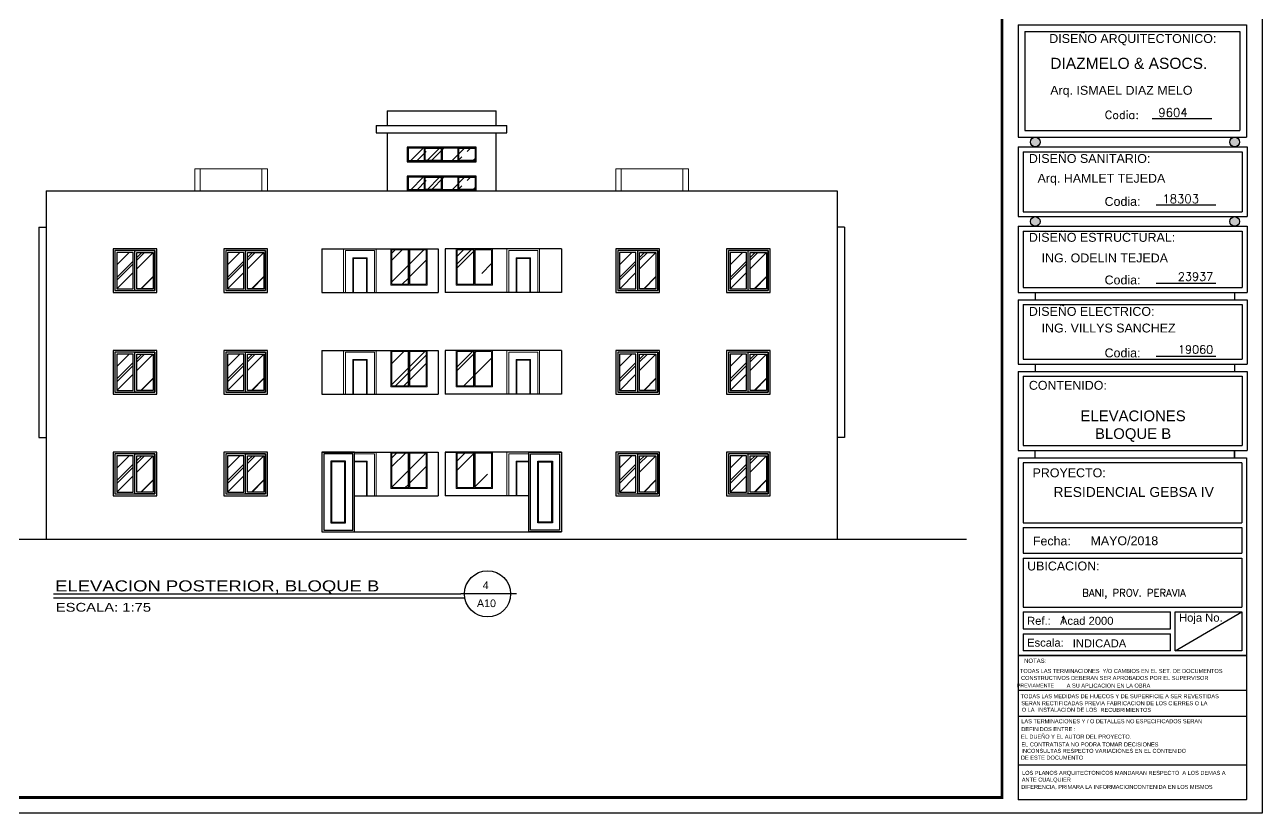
# Model space of a CAD drawing. Header units: feet. Extents: x -417 to 46, y -646 to -218.
# Drawn here: x -81.85 to -47.75, y -570.12 to -548.39 of the extents above; entities that cross this region are included whole.
import ezdxf
from ezdxf.enums import TextEntityAlignment as Align

# ---------------------------------------------------------------- set-up
doc = ezdxf.new("R2010")
doc.units = ezdxf.units.FT
doc.header["$MEASUREMENT"] = 0
doc.linetypes.add('ACAD_ISO03W100', pattern=[30, 12, -18])
for name, color, linetype in [('1', 5, 'ACAD_ISO03W100'), ('MARCO', 7, 'Continuous'), ('MURO', 4, 'Continuous'), ('MVERDE', 3, 'Continuous'), ('PERT-VENT', 2, 'Continuous'), ('TARGETA', 7, 'Continuous'), ('TARJETA2', 1, 'Continuous'), ('textos', 7, 'Continuous'), ('TEXXT', 8, 'Continuous')]:
    doc.layers.add(name, color=color, linetype=linetype)
for name, color, linetype, lineweight in [('arq-pisos', 251, 'Continuous', 5), ('Piso', 8, 'Continuous', 9), ('TEXTO', 7, 'Continuous', 5)]:
    doc.layers.add(name, color=color, linetype=linetype, lineweight=lineweight)
doc.layers.add('CRISTAL', color=7, linetype='Continuous', true_color=0x0061c2)
doc.styles.add('DAMIAN', font='arial.ttf', dxfattribs={"height": 0.12})
doc.styles.add('DIMTEXT', font='dim', dxfattribs={"width": 0.75, "bigfont": 'special'})
doc.styles.get("Standard").update_dxf_attribs({"font": 'arial.ttf', "height": 0.115})
doc.styles.add('TITTEXTM', font='romanc.shx')
pattern_1 = [(45, (121.76684, -194.5515), (0.5939697, 1.5839192), [10.5, -1.4, 3.5, -0.7]), (45, (122.1777, -193.6457), (-1.1532912, 0.1633417), [2.1, -0.231, 4.2, -0.525]), (45, (121.5936, -193.8833), (2.2422356, 2.90550176), [5.6, -0.98, 2.8, -0.7])]
pattern_2 = [(45, (121.76684, -191.7515), (0.5939697, 1.5839192), [10.5, -1.4, 3.5, -0.7]), (45, (122.1777, -190.8457), (-1.1532912, 0.1633417), [2.1, -0.231, 4.2, -0.525]), (45, (121.5936, -191.0833), (2.2422356, 2.90550176), [5.6, -0.98, 2.8, -0.7])]
pattern_3 = [(45, (121.76684, -188.9515), (0.5939697, 1.5839192), [10.5, -1.4, 3.5, -0.7]), (45, (122.1777, -188.0457), (-1.1532912, 0.1633417), [2.1, -0.231, 4.2, -0.525]), (45, (121.5936, -188.2833), (2.2422356, 2.90550176), [5.6, -0.98, 2.8, -0.7])]
pattern_4 = [(45, (124.81684, -194.5515), (0.5939697, 1.5839192), [10.5, -1.4, 3.5, -0.7]), (45, (125.2277, -193.6457), (-1.1532912, 0.1633417), [2.1, -0.231, 4.2, -0.525]), (45, (124.6436, -193.8833), (2.2422356, 2.90550176), [5.6, -0.98, 2.8, -0.7])]
pattern_5 = [(45, (124.81684, -191.7515), (0.5939697, 1.5839192), [10.5, -1.4, 3.5, -0.7]), (45, (125.2277, -190.8457), (-1.1532912, 0.1633417), [2.1, -0.231, 4.2, -0.525]), (45, (124.6436, -191.0833), (2.2422356, 2.90550176), [5.6, -0.98, 2.8, -0.7])]
pattern_6 = [(45, (124.81684, -188.9515), (0.5939697, 1.5839192), [10.5, -1.4, 3.5, -0.7]), (45, (125.2277, -188.0457), (-1.1532912, 0.1633417), [2.1, -0.231, 4.2, -0.525]), (45, (124.6436, -188.2833), (2.2422356, 2.90550176), [5.6, -0.98, 2.8, -0.7])]
pattern_7 = [(45, (135.62005, -194.5515), (0.5939697, 1.5839192), [10.5, -1.4, 3.5, -0.7]), (45, (136.0309, -193.6457), (-1.1532912, 0.1633417), [2.1, -0.231, 4.2, -0.525]), (45, (135.4468, -193.8833), (2.2422356, 2.90550176), [5.6, -0.98, 2.8, -0.7])]
pattern_8 = [(45, (135.62005, -191.7515), (0.5939697, 1.5839192), [10.5, -1.4, 3.5, -0.7]), (45, (136.0309, -190.8457), (-1.1532912, 0.1633417), [2.1, -0.231, 4.2, -0.525]), (45, (135.4468, -191.0833), (2.2422356, 2.90550176), [5.6, -0.98, 2.8, -0.7])]
pattern_9 = [(45, (135.62005, -188.9515), (0.5939697, 1.5839192), [10.5, -1.4, 3.5, -0.7]), (45, (136.0309, -188.0457), (-1.1532912, 0.1633417), [2.1, -0.231, 4.2, -0.525]), (45, (135.4468, -188.2833), (2.2422356, 2.90550176), [5.6, -0.98, 2.8, -0.7])]
pattern_10 = [(45, (138.66684, -194.5515), (0.5939697, 1.5839192), [10.5, -1.4, 3.5, -0.7]), (45, (139.0777, -193.6457), (-1.1532912, 0.1633417), [2.1, -0.231, 4.2, -0.525]), (45, (138.4936, -193.8833), (2.2422356, 2.90550176), [5.6, -0.98, 2.8, -0.7])]
pattern_11 = [(45, (138.66684, -191.7515), (0.5939697, 1.5839192), [10.5, -1.4, 3.5, -0.7]), (45, (139.0777, -190.8457), (-1.1532912, 0.1633417), [2.1, -0.231, 4.2, -0.525]), (45, (138.4936, -191.0833), (2.2422356, 2.90550176), [5.6, -0.98, 2.8, -0.7])]
pattern_12 = [(45, (138.66684, -188.9515), (0.5939697, 1.5839192), [10.5, -1.4, 3.5, -0.7]), (45, (139.0777, -188.0457), (-1.1532912, 0.1633417), [2.1, -0.231, 4.2, -0.525]), (45, (138.4936, -188.2833), (2.2422356, 2.90550176), [5.6, -0.98, 2.8, -0.7])]
pattern_13 = [(45, (-109.7709, 380.8834), (0.8485281, 2.2627417), [15, -2, 5, -1]), (45, (-109.184, 382.1774), (-1.647559, 0.2333452), [3, -0.33, 6, -0.75]), (45, (-110.0184, 381.83795), (3.2031937, 4.1507168), [8, -1.4, 4, -1])]

# ---------------------------------------------------------------- blocks, each defined once
blk = doc.blocks.new('A$C182F6446')
for points in [[(0, 0), (0.9, 0), (0.9, 2.2), (0, 2.2)], [(0.05, 0.05), (0.85, 0.05), (0.85, 2.15), (0.05, 2.15)], [(0.25, 0.25), (0.65, 0.25), (0.65, 1.95), (0.25, 1.95)], [(0.27, 0.27), (0.63, 0.27), (0.63, 1.93), (0.27, 1.93)]]:
    blk.add_lwpolyline(points, close=True)
blk = doc.blocks.new('A$C73DE4A3D')
at = {"layer": 'Piso'}
h = blk.add_hatch(dxfattribs=at)
h.set_pattern_fill('AR-RROOF', color=256, angle=45)
h.set_pattern_definition(pattern_13)
h.paths.add_polyline_path([(0.025, 0.025), (0.475, 0.025), (0.475, 0.975), (0.025, 0.975)])
h = blk.add_hatch(dxfattribs=at)
h.set_pattern_fill('AR-RROOF', color=256, angle=45)
h.set_pattern_definition(pattern_13)
h.paths.add_polyline_path([(0.975, 0.025), (0.525, 0.025), (0.525, 0.975), (0.975, 0.975)])
for points in [[(0, 0), (1, 0), (1, 1), (0, 1)], [(0, 0), (0.5, 0), (0.5, 1), (0, 1)], [(0.025, 0.025), (0.475, 0.025), (0.475, 0.975), (0.025, 0.975)], [(1, 0), (0.5, 0), (0.5, 1), (1, 1)], [(0.975, 0.025), (0.525, 0.025), (0.525, 0.975), (0.975, 0.975)]]:
    blk.add_lwpolyline(points, close=True, dxfattribs=at)
blk = doc.blocks.new('A$C01A8754D')
at = {"layer": 'arq-pisos'}
for points in [[(0.9, 0), (0.9, 1.2), (0, 1.2), (0, 0)], [(0.85, 0), (0.85, 1.15), (0.05, 1.15), (0.05, 0)], [(0.65, 0), (0.65, 0.95), (0.25, 0.95), (0.25, 0)], [(0.63, 0), (0.63, 0.93), (0.27, 0.93), (0.27, 0)]]:
    blk.add_lwpolyline(points, dxfattribs=at)
blk = doc.blocks.new('A$C15BE040C')
at = {"layer": 'arq-pisos'}
for points in [[(0.6, 0), (0.6, 1.2), (0, 1.2)], [(0.55, 0), (0.55, 1.15), (0, 1.15)], [(0.35, 0), (0.35, 0.95), (0, 0.95)], [(0.33, 0), (0.33, 0.93), (0, 0.93)]]:
    blk.add_lwpolyline(points, dxfattribs=at)

msp = doc.modelspace()

# ---------------------------------------------------------------- hatches: boundary and pattern name
at = {"layer": 'arq-pisos'}
h = msp.add_hatch(dxfattribs=at)
h.set_pattern_fill('AR-RROOF', color=256, scale=0.7, angle=45)
h.set_pattern_definition(pattern_3)
h.paths.add_polyline_path([(-79.3126, -555.6672), (-78.8626, -555.6672), (-78.8626, -554.6672), (-79.3126, -554.6672)])
h = msp.add_hatch(dxfattribs=at)
h.set_pattern_fill('AR-RROOF', color=256, scale=0.7, angle=45)
h.set_pattern_definition(pattern_3)
h.paths.add_polyline_path([(-78.3126, -555.6672), (-78.7626, -555.6672), (-78.7626, -554.6672), (-78.3126, -554.6672)])
h = msp.add_hatch(dxfattribs=at)
h.set_pattern_fill('AR-RROOF', color=256, scale=0.7, angle=45)
h.set_pattern_definition(pattern_6)
h.paths.add_polyline_path([(-76.2626, -555.6672), (-75.8126, -555.6672), (-75.8126, -554.6672), (-76.2626, -554.6672)])
h = msp.add_hatch(dxfattribs=at)
h.set_pattern_fill('AR-RROOF', color=256, scale=0.7, angle=45)
h.set_pattern_definition(pattern_6)
h.paths.add_polyline_path([(-75.2626, -555.6672), (-75.7126, -555.6672), (-75.7126, -554.6672), (-75.2626, -554.6672)])
h = msp.add_hatch(dxfattribs=at)
h.set_pattern_fill('AR-RROOF', color=256, scale=0.7, angle=45)
h.set_pattern_definition(pattern_9)
h.paths.add_polyline_path([(-65.4594, -555.6672), (-65.0094, -555.6672), (-65.0094, -554.6672), (-65.4594, -554.6672)])
h = msp.add_hatch(dxfattribs=at)
h.set_pattern_fill('AR-RROOF', color=256, scale=0.7, angle=45)
h.set_pattern_definition(pattern_9)
h.paths.add_polyline_path([(-64.4594, -555.6672), (-64.9094, -555.6672), (-64.9094, -554.6672), (-64.4594, -554.6672)])
h = msp.add_hatch(dxfattribs=at)
h.set_pattern_fill('AR-RROOF', color=256, scale=0.7, angle=45)
h.set_pattern_definition(pattern_12)
h.paths.add_polyline_path([(-62.4126, -555.6672), (-61.9626, -555.6672), (-61.9626, -554.6672), (-62.4126, -554.6672)])
h = msp.add_hatch(dxfattribs=at)
h.set_pattern_fill('AR-RROOF', color=256, scale=0.7, angle=45)
h.set_pattern_definition(pattern_12)
h.paths.add_polyline_path([(-61.4126, -555.6672), (-61.8626, -555.6672), (-61.8626, -554.6672), (-61.4126, -554.6672)])
h = msp.add_hatch(dxfattribs=at)
h.set_pattern_fill('AR-RROOF', color=256, scale=0.7, angle=45)
h.set_pattern_definition(pattern_2)
h.paths.add_polyline_path([(-79.3126, -558.4672), (-78.8626, -558.4672), (-78.8626, -557.4672), (-79.3126, -557.4672)])
h = msp.add_hatch(dxfattribs=at)
h.set_pattern_fill('AR-RROOF', color=256, scale=0.7, angle=45)
h.set_pattern_definition(pattern_2)
h.paths.add_polyline_path([(-78.3126, -558.4672), (-78.7626, -558.4672), (-78.7626, -557.4672), (-78.3126, -557.4672)])
h = msp.add_hatch(dxfattribs=at)
h.set_pattern_fill('AR-RROOF', color=256, scale=0.7, angle=45)
h.set_pattern_definition(pattern_5)
h.paths.add_polyline_path([(-76.2626, -558.4672), (-75.8126, -558.4672), (-75.8126, -557.4672), (-76.2626, -557.4672)])
h = msp.add_hatch(dxfattribs=at)
h.set_pattern_fill('AR-RROOF', color=256, scale=0.7, angle=45)
h.set_pattern_definition(pattern_5)
h.paths.add_polyline_path([(-75.2626, -558.4672), (-75.7126, -558.4672), (-75.7126, -557.4672), (-75.2626, -557.4672)])
h = msp.add_hatch(dxfattribs=at)
h.set_pattern_fill('AR-RROOF', color=256, scale=0.7, angle=45)
h.set_pattern_definition(pattern_8)
h.paths.add_polyline_path([(-65.4594, -558.4672), (-65.0094, -558.4672), (-65.0094, -557.4672), (-65.4594, -557.4672)])
h = msp.add_hatch(dxfattribs=at)
h.set_pattern_fill('AR-RROOF', color=256, scale=0.7, angle=45)
h.set_pattern_definition(pattern_8)
h.paths.add_polyline_path([(-64.4594, -558.4672), (-64.9094, -558.4672), (-64.9094, -557.4672), (-64.4594, -557.4672)])
h = msp.add_hatch(dxfattribs=at)
h.set_pattern_fill('AR-RROOF', color=256, scale=0.7, angle=45)
h.set_pattern_definition(pattern_11)
h.paths.add_polyline_path([(-62.4126, -558.4672), (-61.9626, -558.4672), (-61.9626, -557.4672), (-62.4126, -557.4672)])
h = msp.add_hatch(dxfattribs=at)
h.set_pattern_fill('AR-RROOF', color=256, scale=0.7, angle=45)
h.set_pattern_definition(pattern_11)
h.paths.add_polyline_path([(-61.4126, -558.4672), (-61.8626, -558.4672), (-61.8626, -557.4672), (-61.4126, -557.4672)])
h = msp.add_hatch(dxfattribs=at)
h.set_pattern_fill('AR-RROOF', color=256, scale=0.7, angle=45)
h.set_pattern_definition(pattern_1)
h.paths.add_polyline_path([(-79.3126, -561.2672), (-78.8626, -561.2672), (-78.8626, -560.2672), (-79.3126, -560.2672)])
h = msp.add_hatch(dxfattribs=at)
h.set_pattern_fill('AR-RROOF', color=256, scale=0.7, angle=45)
h.set_pattern_definition(pattern_1)
h.paths.add_polyline_path([(-78.3126, -561.2672), (-78.7626, -561.2672), (-78.7626, -560.2672), (-78.3126, -560.2672)])
h = msp.add_hatch(dxfattribs=at)
h.set_pattern_fill('AR-RROOF', color=256, scale=0.7, angle=45)
h.set_pattern_definition(pattern_4)
h.paths.add_polyline_path([(-76.2626, -561.2672), (-75.8126, -561.2672), (-75.8126, -560.2672), (-76.2626, -560.2672)])
h = msp.add_hatch(dxfattribs=at)
h.set_pattern_fill('AR-RROOF', color=256, scale=0.7, angle=45)
h.set_pattern_definition(pattern_4)
h.paths.add_polyline_path([(-75.2626, -561.2672), (-75.7126, -561.2672), (-75.7126, -560.2672), (-75.2626, -560.2672)])
h = msp.add_hatch(dxfattribs=at)
h.set_pattern_fill('AR-RROOF', color=256, scale=0.7, angle=45)
h.set_pattern_definition(pattern_7)
h.paths.add_polyline_path([(-65.4594, -561.2672), (-65.0094, -561.2672), (-65.0094, -560.2672), (-65.4594, -560.2672)])
h = msp.add_hatch(dxfattribs=at)
h.set_pattern_fill('AR-RROOF', color=256, scale=0.7, angle=45)
h.set_pattern_definition(pattern_7)
h.paths.add_polyline_path([(-64.4594, -561.2672), (-64.9094, -561.2672), (-64.9094, -560.2672), (-64.4594, -560.2672)])
h = msp.add_hatch(dxfattribs=at)
h.set_pattern_fill('AR-RROOF', color=256, scale=0.7, angle=45)
h.set_pattern_definition(pattern_10)
h.paths.add_polyline_path([(-62.4126, -561.2672), (-61.9626, -561.2672), (-61.9626, -560.2672), (-62.4126, -560.2672)])
h = msp.add_hatch(dxfattribs=at)
h.set_pattern_fill('AR-RROOF', color=256, scale=0.7, angle=45)
h.set_pattern_definition(pattern_10)
h.paths.add_polyline_path([(-61.4126, -561.2672), (-61.8626, -561.2672), (-61.8626, -560.2672), (-61.4126, -560.2672)])
at = {"layer": 'CRISTAL'}
h = msp.add_hatch(dxfattribs=at)
h.set_pattern_fill('AR-RROOF', color=256, scale=0.6, angle=45)
h.set_pattern_definition([(45, (122.41684, -190.9515), (0.5091169, 1.357645), [9, -1.2, 3, -0.6]), (45, (122.769, -190.1751), (-0.9885353, 0.1400071), [1.8, -0.198, 3.6, -0.45]), (45, (122.26835, -190.37876), (1.92191623, 2.4904301), [4.8, -0.84, 2.4, -0.6])])
h.paths.add_polyline_path([(-71.2926, -552.1472), (-69.4326, -552.1472), (-69.4326, -551.7872), (-71.2926, -551.7872)])
h = msp.add_hatch(dxfattribs=at)
h.set_pattern_fill('AR-RROOF', color=256, scale=0.6, angle=45)
h.set_pattern_definition([(45, (122.41684, -191.7515), (0.5091169, 1.357645), [9, -1.2, 3, -0.6]), (45, (122.769, -190.9751), (-0.9885353, 0.1400071), [1.8, -0.198, 3.6, -0.45]), (45, (122.26835, -191.17876), (1.92191623, 2.4904301), [4.8, -0.84, 2.4, -0.6])])
h.paths.add_polyline_path([(-71.2926, -552.9472), (-69.4326, -552.9472), (-69.4326, -552.5872), (-71.2926, -552.5872)])
at = {"layer": 'textos'}
h = msp.add_hatch(color=7, dxfattribs=at)
h.paths.add_polyline_path([(-54.0078, -551.4922, 1), (-54.0078, -551.7585, 1)])
h.paths.add_polyline_path([(-48.5131, -551.4922, 1), (-48.5131, -551.7585, 1)])
h = msp.add_hatch(color=7, dxfattribs=at)
h.paths.add_polyline_path([(-54.0078, -553.6804, 1), (-54.0078, -553.9467, 1)])
h.paths.add_polyline_path([(-48.5131, -553.6804, 1), (-48.5131, -553.9467, 1)])

# ---------------------------------------------------------------- linework, layer by layer
msp.add_line((-70.2626, -560.1672), (-68.984, -560.1672))
at = {"color": 13}
msp.add_line((-86.9276, -562.5672), (-55.9051, -562.5672), dxfattribs=at)
at = {"layer": '1', "color": 4, "linetype": 'Continuous'}
for p, q in [((-54.4783, -566.7266), (-48.184, -566.7266)), ((-54.4783, -567.4454), (-48.184, -567.4454)), ((-54.4783, -568.7836), (-48.184, -568.7836))]:
    msp.add_line(p, q, dxfattribs=at)
at = {"layer": 'CRISTAL'}
for p, q in [((-70.8276, -552.1472), (-70.8276, -551.7872)), ((-70.3626, -552.1472), (-70.3626, -551.7872)), ((-69.8976, -552.1472), (-69.8976, -551.7872)), ((-70.8276, -552.9472), (-70.8276, -552.5872)), ((-70.3626, -552.9472), (-70.3626, -552.5872)), ((-69.8976, -552.9472), (-69.8976, -552.5872))]:
    msp.add_line(p, q, dxfattribs=at)
for points in [[(-71.2926, -552.1472), (-70.8276, -552.1472), (-70.8276, -551.7872), (-71.2926, -551.7872)], [(-71.2826, -552.1372), (-70.8376, -552.1372), (-70.8376, -551.7972), (-71.2826, -551.7972)], [(-70.3726, -552.1372), (-70.8176, -552.1372), (-70.8176, -551.7972), (-70.3726, -551.7972)], [(-70.3526, -552.1372), (-69.9076, -552.1372), (-69.9076, -551.7972), (-70.3526, -551.7972)], [(-69.4426, -552.1372), (-69.8876, -552.1372), (-69.8876, -551.7972), (-69.4426, -551.7972)], [(-71.2926, -552.9472), (-70.8276, -552.9472), (-70.8276, -552.5872), (-71.2926, -552.5872)], [(-71.2826, -552.9372), (-70.8376, -552.9372), (-70.8376, -552.5972), (-71.2826, -552.5972)], [(-70.3726, -552.9372), (-70.8176, -552.9372), (-70.8176, -552.5972), (-70.3726, -552.5972)], [(-70.3526, -552.9372), (-69.9076, -552.9372), (-69.9076, -552.5972), (-70.3526, -552.5972)], [(-69.4426, -552.9372), (-69.8876, -552.9372), (-69.8876, -552.5972), (-69.4426, -552.5972)]]:
    msp.add_lwpolyline(points, close=True, dxfattribs=at)
at = {"layer": 'MARCO'}
msp.add_lwpolyline([(-112.2526, -528.1156), (-47.7526, -528.1156), (-47.7526, -570.1156), (-112.2526, -570.1156)], close=True, dxfattribs=at)
at = {"layer": 'MARCO', "const_width": 0.075}
msp.add_lwpolyline([(-54.925, -528.5496), (-111.8185, -528.5496), (-111.8185, -569.6816), (-54.925, -569.6816)], close=True, dxfattribs=at)
at = {"layer": 'MURO'}
for p, q in [((-81.2626, -552.9672), (-81.2626, -562.5672)), ((-81.2626, -552.9672), (-59.4626, -552.9672)), ((-59.4626, -552.9672), (-59.4626, -562.5672)), ((-73.6626, -554.5672), (-73.6626, -555.7672)), ((-73.6626, -554.5672), (-70.4626, -554.5672)), ((-70.4626, -554.5672), (-70.4626, -555.7672)), ((-67.0626, -554.5672), (-70.2626, -554.5672)), ((-70.2626, -554.5672), (-70.2626, -555.7672)), ((-67.0626, -554.5672), (-67.0626, -555.7672)), ((-73.6626, -555.7672), (-70.4626, -555.7672)), ((-67.0626, -555.7672), (-70.2626, -555.7672)), ((-73.6626, -557.3672), (-73.6626, -558.5672)), ((-73.6626, -557.3672), (-70.4626, -557.3672)), ((-70.4626, -557.3672), (-70.4626, -558.5672)), ((-67.0626, -557.3672), (-70.2626, -557.3672)), ((-70.2626, -557.3672), (-70.2626, -558.5672)), ((-67.0626, -557.3672), (-67.0626, -558.5672)), ((-73.6626, -558.5672), (-70.4626, -558.5672)), ((-67.0626, -558.5672), (-70.2626, -558.5672)), ((-73.6626, -560.1672), (-70.4626, -560.1672)), ((-73.6626, -560.1672), (-73.6626, -562.3672)), ((-70.4626, -560.1672), (-70.4626, -561.3672)), ((-67.0626, -560.1672), (-70.2626, -560.1672)), ((-70.2626, -560.1672), (-70.2626, -561.3672)), ((-67.0626, -560.1672), (-67.0626, -562.3672)), ((-72.7626, -561.3672), (-70.4626, -561.3672)), ((-72.7626, -562.3672), (-72.7626, -561.3672)), ((-67.9626, -561.3672), (-70.2626, -561.3672)), ((-67.9626, -562.3672), (-67.9626, -561.3672)), ((-73.6626, -562.3672), (-67.0626, -562.3672))]:
    msp.add_line(p, q, dxfattribs=at)
at = {"layer": 'MVERDE'}
for p, q in [((-71.8626, -550.7672), (-68.8626, -550.7672)), ((-71.8626, -550.7672), (-71.8626, -551.1672)), ((-68.8626, -551.1672), (-68.8626, -550.7672)), ((-72.1626, -551.1672), (-72.1626, -551.3672)), ((-72.1626, -551.1672), (-68.5626, -551.1672)), ((-68.5626, -551.3672), (-68.5626, -551.1672)), ((-72.1626, -551.3672), (-68.5626, -551.3672)), ((-71.8626, -551.3672), (-71.8626, -552.9672)), ((-68.8626, -552.9672), (-68.8626, -551.3672))]:
    msp.add_line(p, q, dxfattribs=at)
at = {"layer": 'PERT-VENT'}
for p, q in [((-81.4626, -553.9672), (-81.4626, -559.7672)), ((-81.4626, -553.9672), (-81.2626, -553.9672)), ((-59.2626, -553.9672), (-59.4626, -553.9672)), ((-59.2626, -553.9672), (-59.2626, -559.7672)), ((-81.4626, -559.7672), (-81.2626, -559.7672)), ((-59.2626, -559.7672), (-59.4626, -559.7672))]:
    msp.add_line(p, q, dxfattribs=at)
for points in [[(-71.3126, -552.1672), (-69.4126, -552.1672), (-69.4126, -551.7672), (-71.3126, -551.7672)], [(-71.2926, -552.1472), (-69.4326, -552.1472), (-69.4326, -551.7872), (-71.2926, -551.7872)], [(-71.3126, -552.9672), (-69.4126, -552.9672), (-69.4126, -552.5672), (-71.3126, -552.5672)], [(-71.2926, -552.9472), (-69.4326, -552.9472), (-69.4326, -552.5872), (-71.2926, -552.5872)], [(-79.4126, -555.7672), (-78.2126, -555.7672), (-78.2126, -554.5672), (-79.4126, -554.5672)], [(-79.3626, -555.7172), (-78.2626, -555.7172), (-78.2626, -554.6172), (-79.3626, -554.6172)], [(-79.3626, -555.7172), (-78.8126, -555.7172), (-78.8126, -554.6172), (-79.3626, -554.6172)], [(-79.3126, -555.6672), (-78.8626, -555.6672), (-78.8626, -554.6672), (-79.3126, -554.6672)], [(-78.2626, -555.7172), (-78.8126, -555.7172), (-78.8126, -554.6172), (-78.2626, -554.6172)], [(-78.3126, -555.6672), (-78.7626, -555.6672), (-78.7626, -554.6672), (-78.3126, -554.6672)], [(-76.3626, -555.7672), (-75.1626, -555.7672), (-75.1626, -554.5672), (-76.3626, -554.5672)], [(-76.3126, -555.7172), (-75.2126, -555.7172), (-75.2126, -554.6172), (-76.3126, -554.6172)], [(-76.3126, -555.7172), (-75.7626, -555.7172), (-75.7626, -554.6172), (-76.3126, -554.6172)], [(-76.2626, -555.6672), (-75.8126, -555.6672), (-75.8126, -554.6672), (-76.2626, -554.6672)], [(-75.2126, -555.7172), (-75.7626, -555.7172), (-75.7626, -554.6172), (-75.2126, -554.6172)], [(-75.2626, -555.6672), (-75.7126, -555.6672), (-75.7126, -554.6672), (-75.2626, -554.6672)], [(-65.5594, -555.7672), (-64.3594, -555.7672), (-64.3594, -554.5672), (-65.5594, -554.5672)], [(-65.5094, -555.7172), (-64.4094, -555.7172), (-64.4094, -554.6172), (-65.5094, -554.6172)], [(-65.5094, -555.7172), (-64.9594, -555.7172), (-64.9594, -554.6172), (-65.5094, -554.6172)], [(-65.4594, -555.6672), (-65.0094, -555.6672), (-65.0094, -554.6672), (-65.4594, -554.6672)], [(-64.4094, -555.7172), (-64.9594, -555.7172), (-64.9594, -554.6172), (-64.4094, -554.6172)], [(-64.4594, -555.6672), (-64.9094, -555.6672), (-64.9094, -554.6672), (-64.4594, -554.6672)], [(-62.5126, -555.7672), (-61.3126, -555.7672), (-61.3126, -554.5672), (-62.5126, -554.5672)], [(-62.4626, -555.7172), (-61.3626, -555.7172), (-61.3626, -554.6172), (-62.4626, -554.6172)], [(-62.4626, -555.7172), (-61.9126, -555.7172), (-61.9126, -554.6172), (-62.4626, -554.6172)], [(-62.4126, -555.6672), (-61.9626, -555.6672), (-61.9626, -554.6672), (-62.4126, -554.6672)], [(-61.3626, -555.7172), (-61.9126, -555.7172), (-61.9126, -554.6172), (-61.3626, -554.6172)], [(-61.4126, -555.6672), (-61.8626, -555.6672), (-61.8626, -554.6672), (-61.4126, -554.6672)], [(-79.4126, -558.5672), (-78.2126, -558.5672), (-78.2126, -557.3672), (-79.4126, -557.3672)], [(-79.3626, -558.5172), (-78.2626, -558.5172), (-78.2626, -557.4172), (-79.3626, -557.4172)], [(-79.3626, -558.5172), (-78.8126, -558.5172), (-78.8126, -557.4172), (-79.3626, -557.4172)], [(-79.3126, -558.4672), (-78.8626, -558.4672), (-78.8626, -557.4672), (-79.3126, -557.4672)], [(-78.2626, -558.5172), (-78.8126, -558.5172), (-78.8126, -557.4172), (-78.2626, -557.4172)], [(-78.3126, -558.4672), (-78.7626, -558.4672), (-78.7626, -557.4672), (-78.3126, -557.4672)], [(-76.3626, -558.5672), (-75.1626, -558.5672), (-75.1626, -557.3672), (-76.3626, -557.3672)], [(-76.3126, -558.5172), (-75.2126, -558.5172), (-75.2126, -557.4172), (-76.3126, -557.4172)], [(-76.3126, -558.5172), (-75.7626, -558.5172), (-75.7626, -557.4172), (-76.3126, -557.4172)], [(-76.2626, -558.4672), (-75.8126, -558.4672), (-75.8126, -557.4672), (-76.2626, -557.4672)], [(-75.2126, -558.5172), (-75.7626, -558.5172), (-75.7626, -557.4172), (-75.2126, -557.4172)], [(-75.2626, -558.4672), (-75.7126, -558.4672), (-75.7126, -557.4672), (-75.2626, -557.4672)], [(-65.5594, -558.5672), (-64.3594, -558.5672), (-64.3594, -557.3672), (-65.5594, -557.3672)], [(-65.5094, -558.5172), (-64.4094, -558.5172), (-64.4094, -557.4172), (-65.5094, -557.4172)], [(-65.5094, -558.5172), (-64.9594, -558.5172), (-64.9594, -557.4172), (-65.5094, -557.4172)], [(-65.4594, -558.4672), (-65.0094, -558.4672), (-65.0094, -557.4672), (-65.4594, -557.4672)], [(-64.4094, -558.5172), (-64.9594, -558.5172), (-64.9594, -557.4172), (-64.4094, -557.4172)], [(-64.4594, -558.4672), (-64.9094, -558.4672), (-64.9094, -557.4672), (-64.4594, -557.4672)], [(-62.5126, -558.5672), (-61.3126, -558.5672), (-61.3126, -557.3672), (-62.5126, -557.3672)], [(-62.4626, -558.5172), (-61.3626, -558.5172), (-61.3626, -557.4172), (-62.4626, -557.4172)], [(-62.4626, -558.5172), (-61.9126, -558.5172), (-61.9126, -557.4172), (-62.4626, -557.4172)], [(-62.4126, -558.4672), (-61.9626, -558.4672), (-61.9626, -557.4672), (-62.4126, -557.4672)], [(-61.3626, -558.5172), (-61.9126, -558.5172), (-61.9126, -557.4172), (-61.3626, -557.4172)], [(-61.4126, -558.4672), (-61.8626, -558.4672), (-61.8626, -557.4672), (-61.4126, -557.4672)], [(-79.4126, -561.3672), (-78.2126, -561.3672), (-78.2126, -560.1672), (-79.4126, -560.1672)], [(-76.3626, -561.3672), (-75.1626, -561.3672), (-75.1626, -560.1672), (-76.3626, -560.1672)], [(-65.5594, -561.3672), (-64.3594, -561.3672), (-64.3594, -560.1672), (-65.5594, -560.1672)], [(-62.5126, -561.3672), (-61.3126, -561.3672), (-61.3126, -560.1672), (-62.5126, -560.1672)], [(-79.3626, -561.3172), (-78.2626, -561.3172), (-78.2626, -560.2172), (-79.3626, -560.2172)], [(-79.3626, -561.3172), (-78.8126, -561.3172), (-78.8126, -560.2172), (-79.3626, -560.2172)], [(-79.3126, -561.2672), (-78.8626, -561.2672), (-78.8626, -560.2672), (-79.3126, -560.2672)], [(-78.2626, -561.3172), (-78.8126, -561.3172), (-78.8126, -560.2172), (-78.2626, -560.2172)], [(-78.3126, -561.2672), (-78.7626, -561.2672), (-78.7626, -560.2672), (-78.3126, -560.2672)], [(-76.3126, -561.3172), (-75.2126, -561.3172), (-75.2126, -560.2172), (-76.3126, -560.2172)], [(-76.3126, -561.3172), (-75.7626, -561.3172), (-75.7626, -560.2172), (-76.3126, -560.2172)], [(-76.2626, -561.2672), (-75.8126, -561.2672), (-75.8126, -560.2672), (-76.2626, -560.2672)], [(-75.2126, -561.3172), (-75.7626, -561.3172), (-75.7626, -560.2172), (-75.2126, -560.2172)], [(-75.2626, -561.2672), (-75.7126, -561.2672), (-75.7126, -560.2672), (-75.2626, -560.2672)], [(-65.5094, -561.3172), (-64.4094, -561.3172), (-64.4094, -560.2172), (-65.5094, -560.2172)], [(-65.5094, -561.3172), (-64.9594, -561.3172), (-64.9594, -560.2172), (-65.5094, -560.2172)], [(-65.4594, -561.2672), (-65.0094, -561.2672), (-65.0094, -560.2672), (-65.4594, -560.2672)], [(-64.4094, -561.3172), (-64.9594, -561.3172), (-64.9594, -560.2172), (-64.4094, -560.2172)], [(-64.4594, -561.2672), (-64.9094, -561.2672), (-64.9094, -560.2672), (-64.4594, -560.2672)], [(-62.4626, -561.3172), (-61.3626, -561.3172), (-61.3626, -560.2172), (-62.4626, -560.2172)], [(-62.4626, -561.3172), (-61.9126, -561.3172), (-61.9126, -560.2172), (-62.4626, -560.2172)], [(-62.4126, -561.2672), (-61.9626, -561.2672), (-61.9626, -560.2672), (-62.4126, -560.2672)], [(-61.3626, -561.3172), (-61.9126, -561.3172), (-61.9126, -560.2172), (-61.3626, -560.2172)], [(-61.4126, -561.2672), (-61.8626, -561.2672), (-61.8626, -560.2672), (-61.4126, -560.2672)]]:
    msp.add_lwpolyline(points, close=True, dxfattribs=at)
at = {"layer": 'Piso'}
for p, q in [((-77.1626, -552.3672), (-77.1626, -552.9672)), ((-77.1626, -552.3672), (-75.1626, -552.3672)), ((-77.0126, -552.3672), (-77.0126, -552.9672)), ((-75.3126, -552.3672), (-75.3126, -552.9672)), ((-75.1626, -552.3672), (-75.1626, -552.9672)), ((-65.5626, -552.3672), (-65.5626, -552.9672)), ((-63.5626, -552.3672), (-65.5626, -552.3672)), ((-65.4126, -552.3672), (-65.4126, -552.9672)), ((-63.7126, -552.3672), (-63.7126, -552.9672)), ((-63.5626, -552.3672), (-63.5626, -552.9672))]:
    msp.add_line(p, q, dxfattribs=at)
at = {"layer": 'TARGETA', "color": 3}
for p, q in [((-54.4783, -548.3944), (-54.4783, -551.4922)), ((-54.4783, -548.3944), (-48.184, -548.3944)), ((-54.4783, -548.3944), (-48.184, -548.3944)), ((-54.2898, -548.5829), (-54.2898, -551.3037)), ((-54.2898, -548.5829), (-48.3725, -548.5829)), ((-48.3725, -548.5829), (-48.3725, -551.3037)), ((-48.184, -548.3944), (-48.184, -551.4922)), ((-54.2898, -551.3037), (-48.3725, -551.3037)), ((-54.4783, -551.4922), (-48.184, -551.4922)), ((-54.4783, -551.7585), (-48.172, -551.7585)), ((-54.4783, -551.7585), (-54.4783, -553.6804)), ((-54.3441, -551.8926), (-48.3062, -551.8926)), ((-54.3441, -551.8926), (-54.3441, -553.5462)), ((-48.3062, -551.8926), (-48.3062, -553.5462)), ((-48.172, -551.7585), (-48.172, -553.6804)), ((-54.4783, -553.6804), (-48.172, -553.6804)), ((-54.3441, -553.5462), (-48.3062, -553.5462)), ((-54.4783, -553.9467), (-54.4783, -555.7674)), ((-54.4783, -553.9467), (-48.172, -553.9467)), ((-48.172, -553.9467), (-48.172, -555.7674)), ((-54.3441, -554.0808), (-54.3441, -555.6332)), ((-54.3441, -554.0808), (-48.3062, -554.0808)), ((-48.3062, -554.0808), (-48.3062, -555.6332)), ((-54.4783, -555.7674), (-48.172, -555.7674)), ((-54.3441, -555.6332), (-48.3062, -555.6332)), ((-54.4783, -555.9681), (-54.4783, -557.7441)), ((-54.4783, -555.9681), (-48.172, -555.9681)), ((-54.3441, -556.1023), (-54.3441, -557.6099)), ((-54.3441, -556.1023), (-48.3062, -556.1023)), ((-54.3441, -556.1023), (-54.3441, -557.6099)), ((-48.3062, -556.1023), (-48.3062, -557.6099)), ((-48.172, -555.9681), (-48.172, -557.7441)), ((-54.4783, -557.7441), (-48.172, -557.7441)), ((-54.3441, -557.6099), (-48.3062, -557.6099)), ((-54.3441, -557.6099), (-48.3061, -557.6099)), ((-48.514, -557.7441), (-48.514, -557.9448)), ((-54.4783, -557.9448), (-54.4783, -558.6721)), ((-54.4783, -557.9448), (-54.4783, -560.1205)), ((-54.4783, -557.9448), (-54.4783, -558.6812)), ((-54.4783, -557.9448), (-48.172, -557.9448)), ((-54.3441, -558.079), (-54.3441, -559.9864)), ((-54.3441, -558.079), (-48.3062, -558.079)), ((-48.3062, -558.079), (-48.3062, -559.9864)), ((-48.172, -557.9448), (-48.172, -560.1205)), ((-54.4783, -560.1205), (-48.172, -560.1205)), ((-54.3441, -559.9864), (-48.3062, -559.9864)), ((-54.4783, -560.3206), (-48.184, -560.3206)), ((-54.4783, -560.3206), (-54.4783, -565.7741)), ((-54.3444, -560.4629), (-54.3444, -562.1114)), ((-48.3179, -560.4629), (-54.3444, -560.4629)), ((-48.3179, -560.4629), (-48.3179, -562.1114)), ((-48.184, -560.3206), (-48.184, -565.7741)), ((-54.3444, -562.1114), (-48.3179, -562.1114)), ((-54.3444, -562.2453), (-48.3179, -562.2453)), ((-54.3444, -562.2453), (-54.3444, -562.953)), ((-48.3179, -562.2453), (-48.3179, -562.953)), ((-54.3444, -562.953), (-48.3179, -562.953)), ((-54.3444, -563.0869), (-54.3444, -564.4348)), ((-54.3444, -563.0869), (-48.3179, -563.0869)), ((-54.3444, -563.0869), (-48.3179, -563.0869)), ((-48.3179, -563.0869), (-48.3179, -564.4348)), ((-54.3444, -564.4348), (-48.3179, -564.4348)), ((-54.3444, -564.5688), (-54.3444, -565.0375)), ((-54.3444, -564.5688), (-50.2821, -564.5688)), ((-50.2821, -565.0375), (-50.2821, -564.5688)), ((-50.1482, -564.5688), (-48.3179, -564.5688)), ((-50.1482, -565.6401), (-48.3179, -564.5688)), ((-50.1482, -565.6401), (-50.1482, -564.5688)), ((-48.3179, -564.5688), (-48.3179, -565.6401)), ((-54.3444, -565.0375), (-50.2821, -565.0375)), ((-54.3444, -565.1714), (-54.3444, -565.6401)), ((-54.3444, -565.1714), (-50.2821, -565.1714)), ((-50.2821, -565.6401), (-50.2821, -565.1714)), ((-50.2821, -565.6401), (-54.3444, -565.6401)), ((-48.3179, -565.6401), (-50.1482, -565.6401))]:
    msp.add_line(p, q, dxfattribs=at)
at = {"layer": 'TARJETA2', "color": 7}
msp.add_line((-54.4783, -565.7741), (-54.4783, -569.7388), dxfattribs=at)
at = {"layer": 'textos', "color": 7}
for p, q in [((-54.0087, -555.7674), (-54.0087, -555.9681)), ((-48.514, -555.7674), (-48.514, -555.9681)), ((-54.4783, -555.9681), (-54.4783, -556.9506)), ((-54.0087, -557.7441), (-54.0087, -557.9448)), ((-54.4783, -560.1247), (-54.4783, -560.1205)), ((-54.0207, -560.1205), (-54.0207, -560.3206)), ((-48.526, -560.1205), (-48.526, -560.3206)), ((-48.514, -560.1211), (-48.514, -560.3218)), ((-48.184, -565.6063), (-48.184, -569.7388)), ((-48.184, -565.7741), (-54.4783, -565.7741)), ((-54.4783, -569.7388), (-48.184, -569.7388))]:
    msp.add_line(p, q, dxfattribs=at)
for centre in [(-54.0078, -551.6253), (-48.5131, -551.6253), (-54.0078, -553.8135), (-48.5131, -553.8135)]:
    msp.add_circle(centre, 0.1331, dxfattribs=at)
at = {"layer": 'TEXXT'}
for p, q in [((-50.7848, -550.9754), (-49.1433, -550.9754)), ((-50.6728, -553.3526), (-49.0313, -553.3526)), ((-50.6728, -555.5152), (-49.0313, -555.5152)), ((-50.6728, -557.5241), (-49.0313, -557.5241))]:
    msp.add_line(p, q, dxfattribs=at)
at = {"layer": 'TEXXT', "color": 4}
for p in [(-81.0566, -564.0732), (-68.3029, -564.0732)]:
    msp.add_line(p, (-69.8371, -564.0732), dxfattribs=at)
at = {"layer": 'TEXXT', "color": 3}
msp.add_line((-81.0566, -564.1822), (-69.7134, -564.1822), dxfattribs=at)
at = {"layer": 'TEXXT', "const_width": 0.0314}
msp.add_lwpolyline([(-54.4783, -565.7741), (-48.184, -565.7741), (-48.184, -569.7388), (-54.4783, -569.7388), (-54.4783, -565.7741)], dxfattribs=at)
at = {"layer": 'TEXXT', "color": 4}
msp.add_circle((-69.0973, -564.0732), 0.635, dxfattribs=at)

# ---------------------------------------------------------------- block references
for name, p in [('A$C01A8754D', (-73.0626, -555.7672)), ('A$C73DE4A3D', (-71.7626, -555.5672)), ('A$C73DE4A3D', (-69.9626, -555.5672)), ('A$C01A8754D', (-73.0626, -558.5672)), ('A$C73DE4A3D', (-71.7626, -558.3672)), ('A$C73DE4A3D', (-69.9626, -558.3672)), ('A$C182F6446', (-73.6626, -562.3672)), ('A$C15BE040C', (-72.7626, -561.3672)), ('A$C73DE4A3D', (-71.7626, -561.1672)), ('A$C73DE4A3D', (-69.9626, -561.1672))]:
    msp.add_blockref(name, p)
at = {"xscale": -1}
for name, p in [('A$C01A8754D', (-67.6626, -555.7672)), ('A$C01A8754D', (-67.6626, -558.5672)), ('A$C15BE040C', (-67.9626, -561.3672)), ('A$C182F6446', (-67.0626, -562.3672))]:
    msp.add_blockref(name, p, dxfattribs=at)

# ---------------------------------------------------------------- texts
at = {"style": 'DIMTEXT'}
msp.add_attdef('1', text='1', height=0.2356, dxfattribs=at).set_placement((-53.2357, -564.9085), align=Align.CENTER)
at = {"layer": 'TEXTO', "color": 7}
for s, height, p in [('NOTAS:', 0.11782, (-54.3146, -565.856)), ('  PREVIAMENTE', 0.102114, (-54.591, -566.546))]:
    msp.add_text(s, height=height, dxfattribs=at).set_placement(p, align=Align.TOP_LEFT)
at = {"layer": 'textos', "color": 7}
for s, height, style, p in [('  Codia:', 0.22676, 'TITTEXTM', (-52.3986, -550.7626)), ('9604', 0.23548, 'TITTEXTM', (-50.6143, -550.6954)), ('  Codia:', 0.24507, 'DAMIAN', (-52.2866, -553.1398)), ('18303', 0.23548, 'TITTEXTM', (-50.5024, -553.0726)), ('  Codia:', 0.24507, 'DAMIAN', (-52.2866, -555.3024)), ('  Codia:', 0.24507, 'DAMIAN', (-52.2866, -557.3113)), ('Fecha:', 0.24507, 'DAMIAN', (-54.0721, -562.4923)), ('UBICACION:', 0.24507, 'DAMIAN', (-54.2312, -563.182)), ('Hoja No.', 0.22057, 'DAMIAN', (-50.043, -564.6171)), ('Ref.:', 0.22057, 'DAMIAN', (-54.2312, -564.7035)), ('Acad 2000', 0.22057, 'DAMIAN', (-53.3257, -564.7035)), ('Escala:', 0.22057, 'DAMIAN', (-54.2312, -565.3062)), ('TODAS LAS TERMINACIONES  Y/O CAMBIOS EN EL SET. DE DOCUMENTOS', 0.110283, 'DAMIAN', (-54.4285, -566.1408)), ('CONSTRUCTIVOS DEBERAN SER APROBADOS POR EL SUPERVISOR  ', 0.110283, 'DAMIAN', (-54.3975, -566.3334)), ('A SU APLICACION EN LA OBRA', 0.110283, 'DAMIAN', (-53.14, -566.544)), ('TODAS LAS MEDIDAS DE HUECOS Y DE SUPERFICIE A SER REVESTIDAS ', 0.110283, 'DAMIAN', (-54.4098, -566.8371)), ('  SERAN', 0.11028, 'DAMIAN', (-54.4769, -567.0303)), (' O LA  INSTALACION DE LOS', 0.110283, 'DAMIAN', (-54.4195, -567.2104)), ('RECTIFICADAS PREVIA FABRICACION DE LOS CIERRES O LA   ', 0.110283, 'DAMIAN', (-53.8246, -567.0307)), ('RECUBRIMIENTOS', 0.110283, 'DAMIAN', (-52.2097, -567.2129)), ('LAS TERMINACIONES Y / O DETALLES NO ESPECIFICADOS SERAN ', 0.110283, 'DAMIAN', (-54.3899, -567.5268)), ('EL DUEÑO Y EL AUTOR DEL PROYECTO.  ', 0.110283, 'DAMIAN', (-54.4, -567.9501)), ('  DEFINIDOS ENTRE :', 0.110283, 'DAMIAN', (-54.4761, -567.7424)), ('  EL CONTRATISTA NO PODRA TOMAR DECISIONES ', 0.110283, 'DAMIAN', (-54.4728, -568.1646)), ('INCONSULTAS RESPECTO VARIACIONES EN EL CONTENIDO  ', 0.110283, 'DAMIAN', (-54.3885, -568.3414)), (' DE ESTE DOCUMENTO', 0.110283, 'DAMIAN', (-54.4432, -568.5294)), ('LOS PLANOS ARQUITECTONICOS MANDARAN RESPECTO  A LOS DEMAS A ', 0.110283, 'DAMIAN', (-54.3703, -568.9474)), ('DIFERENCIA, PRIMARA LA INFORMACIONCONTENIDA EN LOS MISMOS', 0.110283, 'DAMIAN', (-54.3925, -569.3351)), ('  ANTE CUALQUIER  ', 0.110283, 'DAMIAN', (-54.4631, -569.1339))]:
    msp.add_text(s, height=height, dxfattribs=dict(at, style=style)).set_placement(p, align=Align.TOP_LEFT)
at = {"layer": 'textos', "color": 7, "style": 'DAMIAN'}
for s, height, p in [('MAYO/2018', 0.24507, (-52.4844, -562.7312)), ('INDICADA', 0.22057, (-52.9725, -565.5457))]:
    msp.add_text(s, height=height, dxfattribs=at).set_placement(p)
at = {"layer": 'textos', "color": 7, "style": 'DAMIAN', "width": 1.2}
for s, height, p in [('ELEVACION POSTERIOR, BLOQUE B', 0.303465, (-81.0121, -564.0041)), (' ESCALA: 1:75', 0.242772, (-81.1063, -564.5635))]:
    msp.add_text(s, height=height, dxfattribs=at).set_placement(p)
at = {"layer": 'textos', "color": 7}
for s, insert, char_height, width, attachment_point, style in [('DISEÑO ARQUITECTONICO:', (-53.6203, -548.6511), 0.245073, 8.710453, 1, 'DAMIAN'), ('DIAZMELO & ASOCS.', (-53.5935, -549.3042), 0.306341, 10.879033, 1, 'DAMIAN'), ('Arq. ISMAEL DIAZ MELO', (-53.5935, -550.078), 0.245073, 8.703227, 1, 'DAMIAN'), ('DISEÑO SANITARIO:', (-54.1833, -551.9559), 0.245073, 8.710453, 1, 'DAMIAN'), ('Arq. HAMLET TEJEDA', (-53.9429, -552.5013), 0.245073, 8.703227, 1, 'DAMIAN'), ('DISEÑO ESTRUCTURAL:', (-54.1833, -554.1281), 0.245073, 8.710453, 1, 'DAMIAN'), ('ING. ODELIN TEJEDA', (-53.831, -554.6956), 0.245073, 8.703227, 1, 'DAMIAN'), ('23937', (-50.0772, -555.3311), 0.22735, 25.335237, 4, 'TITTEXTM'), ('DISEÑO ELECTRICO:', (-54.1833, -556.2928), 0.245073, 44.212506, 4, 'DAMIAN'), ('ING. VILLYS SANCHEZ', (-53.8309, -556.6267), 0.245073, 8.703227, 1, 'DAMIAN'), ('19060', (-50.0771, -557.34), 0.22735, 25.335237, 4, 'TITTEXTM'), ('CONTENIDO:', (-54.1833, -558.205), 0.24507, 8.710453, 1, 'DAMIAN'), ('ELEVACIONES\\PBLOQUE B', (-51.3113, -559.0206), 0.294087, 10.443872, 2, 'DAMIAN'), ('PROYECTO:', (-54.0809, -560.6139), 0.24507, 8.710453, 1, 'DAMIAN'), ('RESIDENCIAL GEBSA IV', (-51.2941, -561.129), 0.272398, 9.673636, 2, 'DAMIAN'), (' BANI, PROV. PERAVIA', (-51.3555, -563.9441), 0.204299, 7.255227, 2, 'TITTEXTM')]:
    msp.add_mtext(s, dxfattribs=dict(at, insert=insert, char_height=char_height, width=width, attachment_point=attachment_point, style=style))
at = {"layer": 'TEXXT', "style": 'DAMIAN'}
for s, height, p in [('4', 0.2113, (-69.1491, -563.9421)), ('A10', 0.21134, (-69.1273, -564.4371))]:
    msp.add_text(s, height=height, dxfattribs=at).set_placement(p, align=Align.CENTER)

doc.saveas('drawing.dxf')
